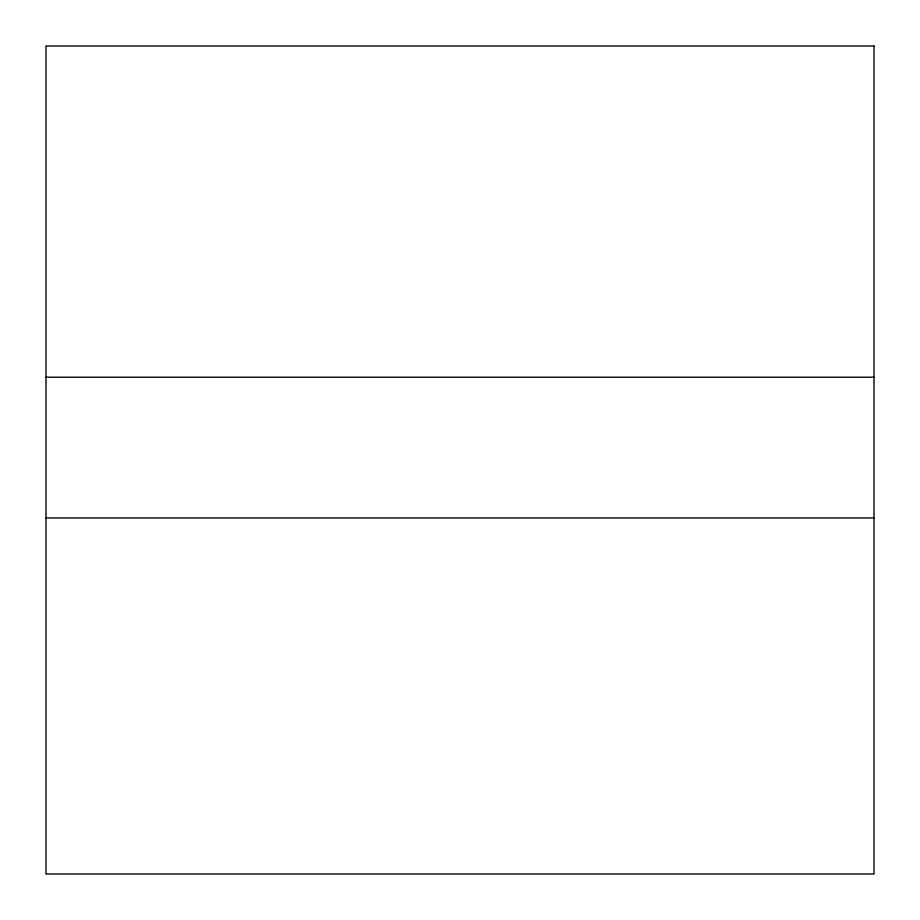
<?xml version="1.0" encoding="UTF-8"?>
<svg xmlns="http://www.w3.org/2000/svg" width="920" height="920" viewBox="0 0 920 920"><rect width="100%" height="100%" fill="white"/><g stroke="black" fill="none" stroke-linecap="round" stroke-linejoin="round"><path stroke-width="1.38" d="M46 377.2L874 377.2M46 517.96L874 517.96M874 46L46 46L46 874L874 874L874 46"/></g></svg>
